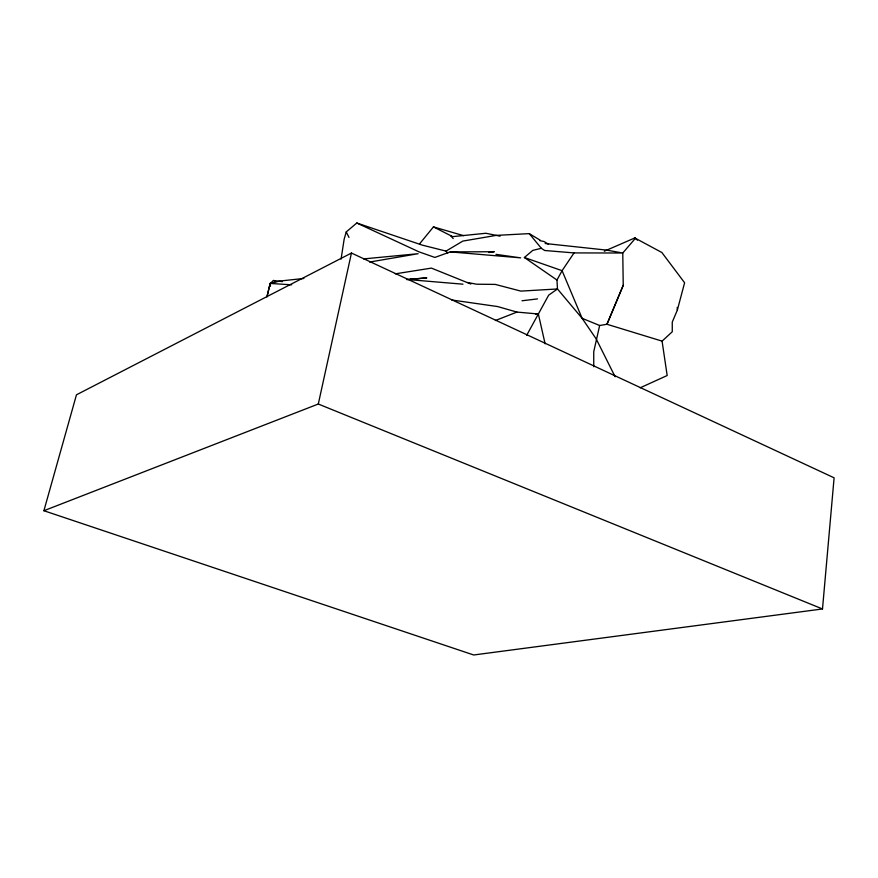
<?xml version="1.0" encoding="UTF-8"?>
<svg xmlns="http://www.w3.org/2000/svg" width="878" height="878" viewBox="0 0 878 878"><rect width="100%" height="100%" fill="white"/><g stroke="black" fill="none" stroke-linecap="round" stroke-linejoin="round"><path stroke-width="1.32" d="M593.737 366.752L593.737 351.738L599.652 325.497L606.972 324.267L662.078 341.125L672.263 331.774L672.263 322.094L677.355 310.055L684.61 282.76L661.869 252.513L634.805 237.949L604.316 251.207M822.499 608.959L834.1 477.819L351.452 253.04L76.463 394.804L43.9 510.722L473.692 654.988L822.499 608.959L318.297 404.023L43.9 510.722M341.081 259.12L344.143 239.233L346.239 231.924L356.797 223.012L422.274 245.127L446.002 251.108L447.769 252.985M318.297 404.023L351.452 253.04M266.978 296.775L270.161 283.44L279.654 281.07L303.865 278.458M267 296.665L270.161 283.44L291.672 284.812M623.237 285.295L606.972 324.267L623.237 285.295L622.765 253.007L635.463 238.256M545.106 343.803L538.357 313.995L516.955 312.085L497.661 306.565L451.742 299.991M526.581 335.484L548.673 295.162L557.475 288.972L556.97 280.027L562.085 270.676L574.047 252.919L622.765 253.007L606.402 250.087L545.172 243.502M419.662 243.766L433.447 226.897L463.573 235.644M270.523 283.265L273.42 280.477L282.288 281.651M556.97 280.027L524.375 257.506L532.759 250.406L541.32 248.287L544.656 250.493L574.047 252.919M446.002 251.108L462.827 241.088L496.125 235.392L529.258 233.625L540.222 240.21M640.205 387.791L667.17 375.521L662.078 341.125M495.379 320.536L516.955 312.085M488.87 252.513L494.292 251.745L450.26 251.887L434.884 257.43L419.168 251.931L356.797 223.012M369.594 262.061L418.115 253.709L363.635 258.911M395.309 273.837L431.416 268.108L470.86 284.022M522.015 300.77L537.501 298.904M406.47 279.555L426.807 277.854L407.732 279.632M535.646 314.148L538.335 314.05M462.969 284.187L412.638 279.961L410.498 279.182M450.26 251.887L520.665 257.858L495.971 254.357M467.524 282.486L476.534 284.209L495.28 284.406L520.852 291.112L557.475 288.972L582.125 318.33L596.25 339.018L615.127 376.772M500.087 236.16L485.863 233.263L452.631 236.632L433.447 226.897M540.025 240.693L543.976 241.505L548.541 244.282M524.375 257.506L562.085 270.676L582.125 318.33L599.652 325.497M273.42 280.477L275.944 281.553M634.805 237.949L637.439 240.166M450.71 235.776L453.191 238.596M529.258 233.625L541.32 248.287M346.239 231.924L348.994 237.433M270.161 283.44L270.479 286.162M677.201 307.41L677.355 310.055"/></g></svg>
